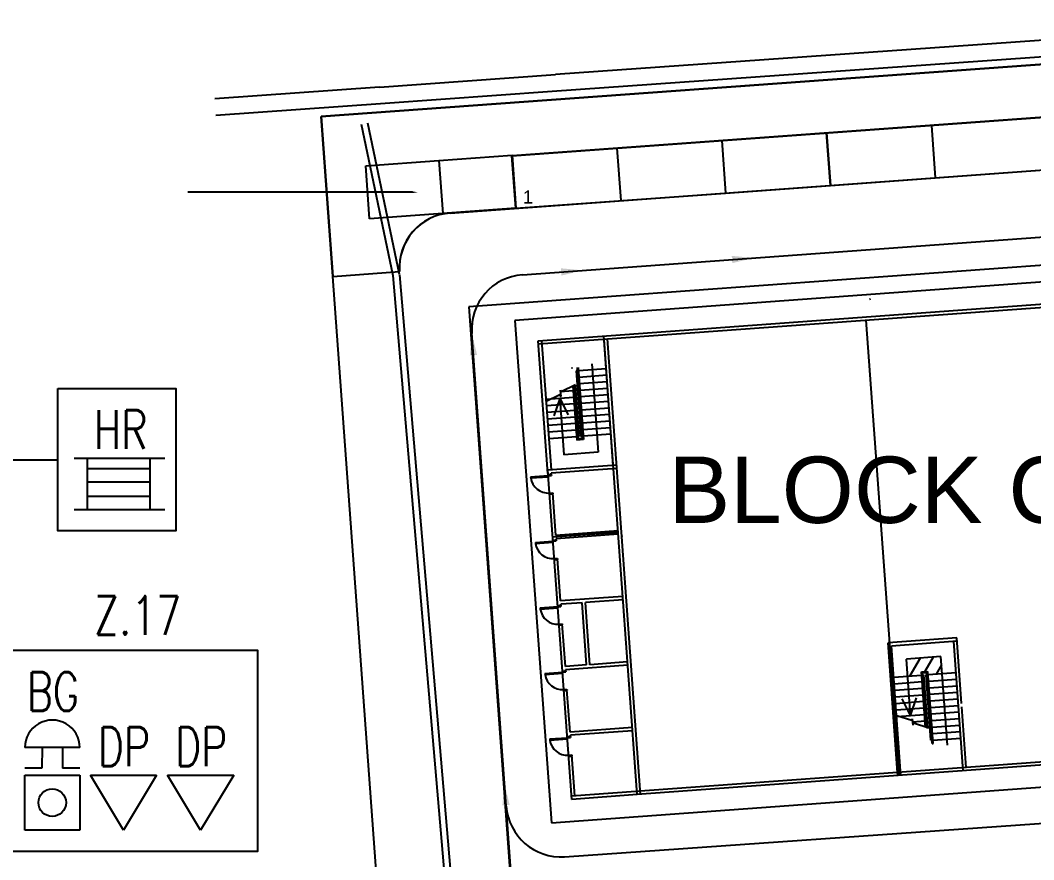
# Model space of a CAD drawing. Extents: x 134044 to 2458691, y -1196082 to 3409924.
# Drawn here: x 134184.7 to 134243.3, y 153758.8 to 153807.4 of the extents above; entities that cross this region are included whole.
import ezdxf

# ---------------------------------------------------------------- set-up
doc = ezdxf.new("R2010")
doc.units = 0
doc.linetypes.add('HIDDEN', pattern=[0.375, 0.25, -0.125])
doc.layers.get('0').update_dxf_attribs({"linetype": 'CONTINUOUS'})
for name, color, linetype in [('$DRAIN', 5, 'CONTINUOUS'), ('$LOTMLK', 7, 'CONTINUOUS'), ('000_-_ARCHITECT', 251, 'CONTINUOUS'), ('000_-_BORDER', 7, 'CONTINUOUS'), ('000_-_LABEL', 7, 'CONTINUOUS'), ('000_-_LAYOUT', 7, 'CONTINUOUS'), ('000_-_PARKING', 7, 'CONTINUOUS'), ('000_-_SETBACK_LINE', 6, 'CONTINUOUS'), ('000_-_TRAFIK', 7, 'HIDDEN'), ('1', 251, 'CONTINUOUS'), ('FAPOINT', 1, 'CONTINUOUS'), ('FF_GRID_LINE', 8, 'CONTINUOUS'), ('MIMIC_SIZE', 7, 'CONTINUOUS')]:
    doc.layers.add(name, color=color, linetype=linetype)
doc.styles.add('PLOT02__REVB$0$NARROW', font='SIMPLEX', dxfattribs={"width": 0.75})
doc.styles.get("Standard").update_dxf_attribs({"font": 'arial.ttf'})

msp = doc.modelspace()

# ---------------------------------------------------------------- linework, layer by layer
at = {"layer": '$DRAIN', "color": 0, "linetype": 'BYBLOCK'}
for p, q in [((134260.091, 153807.359), (134215.667, 153804.217)), ((134260.159, 153806.399), (134215.463, 153803.238)), ((134205.478, 153803.496), (134215.667, 153804.217)), ((134205.478, 153803.496), (134195.958, 153802.823)), ((134215.463, 153803.238), (134205.805, 153802.555)), ((134205.805, 153802.555), (134196.026, 153801.863)), ((134206.276, 153792.578), (134204.445, 153801.326)), ((134206.648, 153792.656), (134204.816, 153801.404)), ((134209.982, 153749.37), (134206.273, 153792.601)), ((134210.36, 153749.403), (134206.651, 153792.633))]:
    msp.add_line(p, q, dxfattribs=at)
at = {"layer": '$LOTMLK', "color": 0, "linetype": 'BYBLOCK'}
for p, q in [((134202.116, 153801.794), (134262.043, 153806.131)), ((134211.481, 153673.018), (134202.116, 153801.794))]:
    msp.add_line(p, q, dxfattribs=at)
at = {"color": 1}
for p, q in [((134188.157, 153765.309, 29988.455), (134184.976, 153765.312, 29988.455)), ((134185.97, 153765.311, 29988.455), (134185.969, 153764.118, 29988.455)), ((134187.163, 153765.31, 29988.455), (134187.162, 153764.117, 29988.455)), ((134185.969, 153764.118, 29988.455), (134184.974, 153764.119, 29988.455)), ((134188.156, 153764.116, 29988.455), (134187.162, 153764.117, 29988.455)), ((134184.971, 153760.54, 29988.455), (134184.974, 153763.722, 29988.455)), ((134184.974, 153763.722, 29988.455), (134188.156, 153763.718, 29988.455)), ((134188.156, 153763.718, 29988.455), (134188.152, 153760.537, 29988.455)), ((134188.768, 153763.717, 29988.455), (134192.586, 153763.727, 29988.455)), ((134190.674, 153760.54, 29988.455), (134188.768, 153763.717, 29988.455)), ((134192.586, 153763.727, 29988.455), (134190.674, 153760.54, 29988.455)), ((134193.235, 153763.717, 29988.455), (134197.053, 153763.727, 29988.455)), ((134195.141, 153760.54, 29988.455), (134193.235, 153763.717, 29988.455)), ((134197.053, 153763.727, 29988.455), (134195.141, 153760.54, 29988.455))]:
    msp.add_line(p, q, dxfattribs=at)
for points in [[(134186.893, 153786.071), (134193.702, 153786.071), (134193.702, 153777.844), (134186.893, 153777.844)], [(134183.216, 153770.941), (134198.424, 153770.941), (134198.424, 153759.3), (134183.216, 153759.3)]]:
    msp.add_lwpolyline(points, close=True, dxfattribs=at)
msp.add_circle((134186.563, 153762.129, 29988.455), 0.795, dxfattribs=at)
msp.add_arc((134186.567, 153765.311, 29988.455), 1.591, 359.93967, 179.93967, dxfattribs=at)
at = {"layer": '000_-_ARCHITECT', "color": 0, "linetype": 'BYBLOCK'}
for p, q in [((134214.665, 153788.834), (134256.336, 153791.87)), ((134214.679, 153788.645), (134256.161, 153791.667)), ((134233.817, 153791.245), (134233.88, 153791.25)), ((134235.539, 153763.696), (134233.62, 153790.025)), ((134220.385, 153762.592), (134218.453, 153789.11)), ((134218.999, 153781.628), (134218.453, 153789.11)), ((134215.224, 153781.163), (134214.665, 153788.834)), ((134214.855, 153788.848), (134215.4, 153781.366)), ((134218.999, 153781.628), (134218.467, 153788.921)), ((134220.575, 153762.606), (134218.657, 153788.935)), ((134216.588, 153787.268), (134216.651, 153787.272)), ((134216.904, 153787.291), (134217.203, 153783.18)), ((134216.967, 153787.295), (134217.271, 153783.121)), ((134218.592, 153787.213), (134216.982, 153787.095)), ((134217.761, 153787.503), (134218.134, 153782.389)), ((134216.919, 153787.091), (134216.855, 153787.086)), ((134216.855, 153787.086), (134217.104, 153783.68)), ((134216.946, 153786.712), (134216.883, 153786.707)), ((134216.883, 153786.707), (134217.131, 153783.301)), ((134218.619, 153786.834), (134217.009, 153786.716)), ((134216.811, 153786.283), (134215.984, 153785.875)), ((134216.665, 153786.211), (134216.892, 153783.094)), ((134216.727, 153786.241), (134216.951, 153783.161)), ((134216.788, 153786.272), (134217.005, 153783.292)), ((134216.974, 153786.333), (134216.911, 153786.328)), ((134218.647, 153786.455), (134217.037, 153786.338)), ((134218.674, 153786.08), (134217.064, 153785.962)), ((134215.906, 153785.707), (134215.079, 153785.299)), ((134216.713, 153785.556), (134215.103, 153785.439)), ((134215.908, 153785.497), (134215.572, 153784.487)), ((134215.906, 153785.707), (134215.959, 153785.6)), ((134215.908, 153785.497), (134216.145, 153782.245)), ((134215.908, 153785.497), (134216.387, 153784.546)), ((134215.931, 153785.982), (134215.984, 153785.875)), ((134215.931, 153785.982), (134215.959, 153785.6)), ((134216.685, 153785.935), (134215.938, 153785.88)), ((134216.812, 153785.944), (134216.749, 153785.939)), ((134216.839, 153785.565), (134216.776, 153785.56)), ((134217.001, 153785.958), (134216.938, 153785.953)), ((134217.029, 153785.579), (134216.966, 153785.574)), ((134218.702, 153785.701), (134217.092, 153785.583)), ((134216.741, 153785.177), (134215.131, 153785.06)), ((134216.867, 153785.186), (134216.804, 153785.182)), ((134217.056, 153785.2), (134216.993, 153785.195)), ((134218.729, 153785.322), (134217.119, 153785.205)), ((134218.757, 153784.943), (134217.147, 153784.826)), ((134216.768, 153784.798), (134215.158, 153784.681)), ((134216.796, 153784.419), (134215.186, 153784.302)), ((134216.894, 153784.807), (134216.831, 153784.803)), ((134216.922, 153784.429), (134216.859, 153784.424)), ((134217.084, 153784.821), (134217.021, 153784.817)), ((134217.111, 153784.442), (134217.048, 153784.438)), ((134218.785, 153784.564), (134217.175, 153784.447)), ((134216.823, 153784.041), (134215.213, 153783.923)), ((134216.95, 153784.05), (134216.887, 153784.045)), ((134217.139, 153784.064), (134217.076, 153784.059)), ((134217.167, 153783.685), (134217.104, 153783.68)), ((134218.812, 153784.185), (134217.202, 153784.068)), ((134218.84, 153783.807), (134217.23, 153783.689)), ((134216.851, 153783.662), (134215.241, 153783.544)), ((134216.879, 153783.283), (134215.269, 153783.166)), ((134217.271, 153783.121), (134216.892, 153783.094)), ((134216.977, 153783.671), (134216.914, 153783.666)), ((134217.005, 153783.292), (134216.942, 153783.288)), ((134217.203, 153783.18), (134216.951, 153783.161)), ((134217.194, 153783.306), (134217.131, 153783.301)), ((134218.867, 153783.428), (134217.257, 153783.311)), ((134218.134, 153782.389), (134216.145, 153782.245)), ((134219.188, 153781.642), (134215.21, 153781.352)), ((134216.597, 153762.316), (134215.21, 153781.352)), ((134219.202, 153781.453), (134215.413, 153781.177)), ((134214.223, 153780.963), (134215.233, 153781.037)), ((134214.223, 153780.963), (134214.228, 153780.9)), ((134214.228, 153780.9), (134215.238, 153780.974)), ((134215.229, 153781.1), (134215.418, 153781.114)), ((134215.229, 153781.1), (134215.233, 153781.037)), ((134215.233, 153781.037), (134215.423, 153781.05)), ((134215.233, 153781.037), (134215.238, 153780.974)), ((134215.423, 153781.05), (134215.413, 153781.177)), ((134215.418, 153781.114), (134215.423, 153781.05)), ((134215.307, 153780.026), (134215.496, 153780.04)), ((134215.307, 153780.026), (134215.311, 153779.963)), ((134215.311, 153779.963), (134215.501, 153779.977)), ((134215.676, 153777.578), (134215.496, 153780.04)), ((134215.496, 153780.04), (134215.501, 153779.977)), ((134219.275, 153777.84), (134215.676, 153777.578)), ((134214.499, 153777.175), (134215.509, 153777.248)), ((134219.281, 153777.745), (134215.493, 153777.469)), ((134215.505, 153777.312), (134215.694, 153777.325)), ((134215.505, 153777.312), (134215.509, 153777.248)), ((134215.509, 153777.248), (134215.699, 153777.262)), ((134215.509, 153777.248), (134215.514, 153777.185)), ((134219.288, 153777.651), (134215.689, 153777.388)), ((134215.699, 153777.262), (134215.689, 153777.388)), ((134215.694, 153777.325), (134215.699, 153777.262)), ((134219.481, 153777.617), (134219.488, 153777.522)), ((134214.499, 153777.175), (134214.504, 153777.112)), ((134214.504, 153777.112), (134215.514, 153777.185)), ((134215.583, 153776.238), (134215.772, 153776.252)), ((134215.583, 153776.238), (134215.587, 153776.175)), ((134215.587, 153776.175), (134215.777, 153776.189)), ((134215.952, 153773.79), (134215.772, 153776.252)), ((134215.772, 153776.252), (134215.777, 153776.189)), ((134219.551, 153774.052), (134215.952, 153773.79)), ((134219.564, 153773.862), (134217.386, 153773.704)), ((134214.775, 153773.387), (134215.785, 153773.46)), ((134214.775, 153773.387), (134214.78, 153773.323)), ((134214.78, 153773.323), (134215.79, 153773.397)), ((134215.781, 153773.523), (134215.97, 153773.537)), ((134215.781, 153773.523), (134215.785, 153773.46)), ((134215.785, 153773.46), (134215.975, 153773.474)), ((134215.785, 153773.46), (134215.79, 153773.397)), ((134217.197, 153773.69), (134215.965, 153773.6)), ((134215.975, 153773.474), (134215.965, 153773.6)), ((134215.97, 153773.537), (134215.975, 153773.474)), ((134217.459, 153770.091), (134217.197, 153773.69)), ((134217.648, 153770.105), (134217.386, 153773.704)), ((134215.859, 153772.45), (134216.048, 153772.464)), ((134215.859, 153772.45), (134215.863, 153772.387)), ((134215.863, 153772.387), (134216.053, 153772.401)), ((134216.228, 153770.001), (134216.048, 153772.464)), ((134216.048, 153772.464), (134216.053, 153772.401)), ((134238.863, 153771.65), (134234.885, 153771.361)), ((134238.876, 153771.461), (134235.088, 153771.185)), ((134239.232, 153763.965), (134238.687, 153771.447)), ((134239.139, 153767.862), (134238.863, 153771.65)), ((134235.43, 153763.879), (134234.885, 153771.361)), ((134235.444, 153763.689), (134234.885, 153771.361)), ((134235.633, 153763.703), (134235.088, 153771.185)), ((134219.827, 153770.264), (134217.648, 153770.105)), ((134237.942, 153770.569), (134235.953, 153770.424)), ((134236.19, 153767.171), (134235.953, 153770.424)), ((134235.972, 153770.425), (134235.955, 153770.396)), ((134236.735, 153770.481), (134236.141, 153769.453)), ((134237.498, 153770.537), (134237.019, 153769.707)), ((134238.314, 153765.455), (134237.942, 153770.569)), ((134215.051, 153769.598), (134216.061, 153769.672)), ((134216.057, 153769.735), (134216.246, 153769.749)), ((134216.057, 153769.735), (134216.061, 153769.672)), ((134216.061, 153769.672), (134216.251, 153769.686)), ((134216.061, 153769.672), (134216.066, 153769.609)), ((134217.459, 153770.091), (134216.228, 153770.001)), ((134219.84, 153770.074), (134216.241, 153769.812)), ((134216.251, 153769.686), (134216.241, 153769.812)), ((134216.246, 153769.749), (134216.251, 153769.686)), ((134236.816, 153769.692), (134237.194, 153769.72)), ((134237.049, 153766.494), (134236.816, 153769.692)), ((134236.883, 153769.634), (134237.136, 153769.652)), ((134237.114, 153766.473), (134236.883, 153769.634)), ((134237.435, 153765.541), (134237.136, 153769.652)), ((134237.498, 153765.546), (134237.194, 153769.72)), ((134237.208, 153769.531), (134238.818, 153769.648)), ((134237.976, 153770.098), (134237.667, 153769.564)), ((134215.051, 153769.598), (134215.056, 153769.535)), ((134215.056, 153769.535), (134216.066, 153769.609)), ((134235.219, 153769.386), (134236.829, 153769.503)), ((134235.247, 153769.007), (134236.857, 153769.124)), ((134236.892, 153769.508), (134236.956, 153769.512)), ((134236.92, 153769.129), (134236.983, 153769.133)), ((134237.179, 153766.452), (134236.956, 153769.512)), ((134237.082, 153769.521), (134237.145, 153769.526)), ((134237.358, 153765.733), (134237.082, 153769.521)), ((134237.109, 153769.142), (134237.173, 153769.147)), ((134237.236, 153769.152), (134238.846, 153769.269)), ((134216.135, 153768.662), (134216.324, 153768.675)), ((134216.135, 153768.662), (134216.139, 153768.599)), ((134216.139, 153768.599), (134216.329, 153768.612)), ((134216.504, 153766.213), (134216.324, 153768.675)), ((134216.324, 153768.675), (134216.329, 153768.612)), ((134235.275, 153768.628), (134236.885, 153768.745)), ((134236.948, 153768.75), (134237.011, 153768.754)), ((134237.137, 153768.764), (134237.2, 153768.768)), ((134237.263, 153768.773), (134238.873, 153768.89)), ((134237.291, 153768.394), (134238.901, 153768.511)), ((134235.302, 153768.249), (134236.912, 153768.366)), ((134235.33, 153767.87), (134236.94, 153767.988)), ((134236.19, 153767.171), (134235.711, 153768.122)), ((134236.19, 153767.171), (134236.526, 153768.182)), ((134236.975, 153768.371), (134237.038, 153768.376)), ((134237.003, 153767.992), (134237.066, 153767.997)), ((134237.165, 153768.385), (134237.228, 153768.389)), ((134237.192, 153768.006), (134237.255, 153768.011)), ((134237.319, 153768.015), (134238.929, 153768.133)), ((134235.357, 153767.491), (134236.967, 153767.609)), ((134237.03, 153767.613), (134237.094, 153767.618)), ((134237.22, 153767.627), (134237.283, 153767.632)), ((134237.346, 153767.636), (134238.956, 153767.754)), ((134237.374, 153767.258), (134238.984, 153767.375)), ((134239.408, 153764.169), (134239.152, 153767.673)), ((134235.385, 153767.113), (134236.995, 153767.23)), ((134236.265, 153766.87), (134235.388, 153767.154)), ((134236.265, 153766.87), (134236.302, 153766.984)), ((134236.33, 153766.601), (134236.302, 153766.984)), ((134236.315, 153766.8), (134237.023, 153766.851)), ((134236.33, 153766.601), (134236.367, 153766.715)), ((134237.244, 153766.431), (134236.367, 153766.715)), ((134237.058, 153767.235), (134237.121, 153767.239)), ((134237.086, 153766.856), (134237.149, 153766.86)), ((134237.247, 153767.248), (134237.311, 153767.253)), ((134237.275, 153766.87), (134237.338, 153766.874)), ((134237.401, 153766.879), (134239.011, 153766.996)), ((134220.103, 153766.475), (134216.504, 153766.213)), ((134220.116, 153766.286), (134216.518, 153766.024)), ((134237.113, 153766.477), (134237.176, 153766.481)), ((134237.303, 153766.491), (134237.366, 153766.495)), ((134237.33, 153766.112), (134237.393, 153766.116)), ((134237.429, 153766.5), (134239.039, 153766.617)), ((134237.457, 153766.121), (134239.067, 153766.238)), ((134215.327, 153765.81), (134216.337, 153765.884)), ((134215.327, 153765.81), (134215.332, 153765.747)), ((134215.332, 153765.747), (134216.342, 153765.82)), ((134216.333, 153765.947), (134216.522, 153765.961)), ((134216.333, 153765.947), (134216.337, 153765.884)), ((134216.337, 153765.884), (134216.527, 153765.897)), ((134216.337, 153765.884), (134216.342, 153765.82)), ((134216.527, 153765.897), (134216.518, 153766.024)), ((134216.522, 153765.961), (134216.527, 153765.897)), ((134258.065, 153765.528), (134216.583, 153762.506)), ((134237.358, 153765.733), (134237.421, 153765.738)), ((134237.435, 153765.541), (134237.498, 153765.546)), ((134237.484, 153765.742), (134239.094, 153765.86)), ((134258.268, 153765.352), (134220.385, 153762.592)), ((134216.411, 153764.873), (134216.6, 153764.887)), ((134216.411, 153764.873), (134216.415, 153764.81)), ((134216.415, 153764.81), (134216.605, 153764.824)), ((134216.773, 153762.519), (134216.6, 153764.887)), ((134216.6, 153764.887), (134216.605, 153764.824)), ((134220.385, 153762.592), (134216.597, 153762.316))]:
    msp.add_line(p, q, dxfattribs=at)
for centre in [(134215.233, 153781.037), (134215.509, 153777.248), (134215.785, 153773.46), (134216.061, 153769.672), (134216.337, 153765.884)]:
    msp.add_arc(centre, 1.013, 187.75037, 274.16705, dxfattribs=at)
at = {"layer": '000_-_BORDER', "color": 0, "linetype": 'BYBLOCK'}
for p, q in [((134202.116, 153801.794), (134262.043, 153806.131)), ((134211.481, 153673.018), (134202.116, 153801.794))]:
    msp.add_line(p, q, dxfattribs=at)
at = {"layer": '000_-_LABEL', "color": 0, "linetype": 'BYBLOCK'}
for p, q in [((134226.371, 153803.55), (134227.942, 153803.664)), ((134208.916, 153799.254), (134213.147, 153799.561)), ((134213.147, 153799.561), (134213.369, 153796.492)), ((134204.686, 153798.947), (134208.916, 153799.254)), ((134204.909, 153795.879), (134204.686, 153798.947)), ((134208.916, 153799.254), (134209.139, 153796.185)), ((134213.369, 153796.492), (134204.909, 153795.879))]:
    msp.add_line(p, q, dxfattribs=at)
msp.add_solid([(134227.942, 153803.664), (134227.942, 153803.664), (134227.942, 153803.664)], dxfattribs=at)
at = {"layer": '000_-_LAYOUT', "color": 0, "linetype": 'BYBLOCK'}
for p, q in [((134262.043, 153806.131), (134202.116, 153801.794)), ((134213.141, 153799.522), (134261.632, 153803.04)), ((134202.116, 153801.794), (134202.788, 153792.55)), ((134209.573, 153796.217), (134261.861, 153800.009)), ((134213.361, 153796.492), (134213.141, 153799.522)), ((134209.565, 153796.216), (134213.361, 153796.492)), ((134257.507, 153793.223), (134213.311, 153790.003)), ((134202.788, 153792.55), (134206.637, 153792.83)), ((134213.311, 153790.003), (134215.427, 153760.96)), ((134215.427, 153760.96), (134259.623, 153764.18))]:
    msp.add_line(p, q, dxfattribs=at)
for centre in [(134209.794, 153793.059), (134209.802, 153793.06)]:
    msp.add_arc(centre, 3.165, 94.14851, 184.14851, dxfattribs=at)
at = {"layer": '000_-_PARKING', "color": 0, "linetype": 'BYBLOCK'}
for p, q in [((134255.579, 153802.6, 0), (134213.15, 153799.523, 0)), ((134237.395, 153801.282, 0), (134237.615, 153798.251, 0)), ((134231.334, 153800.842, 0), (134231.554, 153797.811, 0)), ((134231.554, 153797.811, 0), (134231.334, 153800.842, 0)), ((134225.272, 153800.402, 0), (134225.492, 153797.372, 0)), ((134213.15, 153799.523, 0), (134213.369, 153796.492, 0)), ((134219.211, 153799.963, 0), (134219.431, 153796.932, 0)), ((134231.554, 153797.811, 0), (134255.799, 153799.57, 0)), ((134225.492, 153797.372, 0), (134231.554, 153797.811, 0)), ((134213.369, 153796.492, 0), (134225.492, 153797.372, 0))]:
    msp.add_line(p, q, dxfattribs=at)
at = {"layer": '000_-_SETBACK_LINE', "color": 0, "linetype": 'BYBLOCK'}
for p, q in [((134258.102, 153794.238), (134210.655, 153790.794)), ((134210.655, 153790.794), (134218.62, 153681.274))]:
    msp.add_line(p, q, dxfattribs=at)
at = {"layer": '000_-_TRAFIK', "color": 0, "linetype": 'BYBLOCK'}
for p, q in [((134213.75, 153792.647), (134257.524, 153795.831)), ((134214.573, 153737.693), (134210.822, 153789.261)), ((134216.189, 153759.003), (134260.071, 153762.087))]:
    msp.add_line(p, q, dxfattribs=at)
for centre, start, end in [((134213.979, 153789.49), 94.15962, 184.15962), ((134215.967, 153762.161), 184.15962, 274.01977)]:
    msp.add_arc(centre, 3.165, start, end, dxfattribs=at)
for points in [[(134225.85, 153793.739), (134227.128, 153793.62), (134225.88, 153793.318)], [(134215.97, 153793.02), (134217.248, 153792.902), (134216.001, 153792.599)], [(134210.704, 153787.983), (134210.822, 153789.261), (134211.125, 153788.013)], [(134212.587, 153761.968), (134212.706, 153763.246), (134213.008, 153761.999)]]:
    msp.add_solid(points, dxfattribs=at)
at = {"layer": '1', "color": 0, "linetype": 'BYBLOCK'}
msp.add_lwpolyline([(134207.384, 153797.418), (134194.401, 153797.422)], dxfattribs=at)
msp.add_solid([(134207.384, 153797.47), (134207.7, 153797.418), (134207.384, 153797.365)], dxfattribs=at)
at = {"layer": 'FAPOINT', "color": 1, "linetype": 'BYBLOCK'}
for p, q in [((134187.821, 153782.049, 29988.455), (134193.079, 153782.049, 29988.455)), ((134188.604, 153779.079, 29988.455), (134188.604, 153782.049, 29988.455)), ((134192.229, 153779.079, 29988.455), (134192.229, 153782.049, 29988.455)), ((134188.604, 153781.44, 29988.455), (134192.229, 153781.44, 29988.455)), ((134188.604, 153780.674, 29988.455), (134192.229, 153780.674, 29988.455)), ((134188.604, 153779.845, 29988.455), (134192.229, 153779.845, 29988.455)), ((134187.821, 153779.079, 29988.455), (134193.079, 153779.079, 29988.455))]:
    msp.add_line(p, q, dxfattribs=at)
at = {"layer": 'FF_GRID_LINE', "color": 1}
msp.add_line((134188.152, 153760.537, 29988.455), (134184.971, 153760.54, 29988.455), dxfattribs=at)
at = {"layer": 'MIMIC_SIZE', "color": 1}
msp.add_line((134180.898, 153781.957, 13253.826), (134186.893, 153781.957, 13253.826), dxfattribs=at)

# ---------------------------------------------------------------- texts
at = {"color": 1, "linetype": 'BYBLOCK', "style": 'PLOT02__REVB$0$NARROW', "width": 0.75}
for s, p in [('HR', (134188.97, 153782.576, 29988.532)), ('Z.17', (134188.978, 153771.836, 29988.532)), ('BG', (134185.088, 153767.428, 29988.532)), ('DP', (134189.197, 153764.248, 29988.532)), ('DP', (134193.664, 153764.248, 29988.532))]:
    msp.add_text(s, height=2.2387, dxfattribs=at).set_placement(p)
at = {"layer": '000_-_LABEL', "color": 0, "linetype": 'BYBLOCK'}
msp.add_text('BLOCK C', height=3.8367, rotation=359.98462, dxfattribs=at).set_placement((134222.184, 153778.3))
at = {"layer": '000_-_PARKING', "color": 0, "linetype": 'BYBLOCK'}
msp.add_text('1', height=0.76, rotation=359.98104, dxfattribs=at).set_placement((134213.773, 153796.766))

doc.saveas('drawing.dxf')
